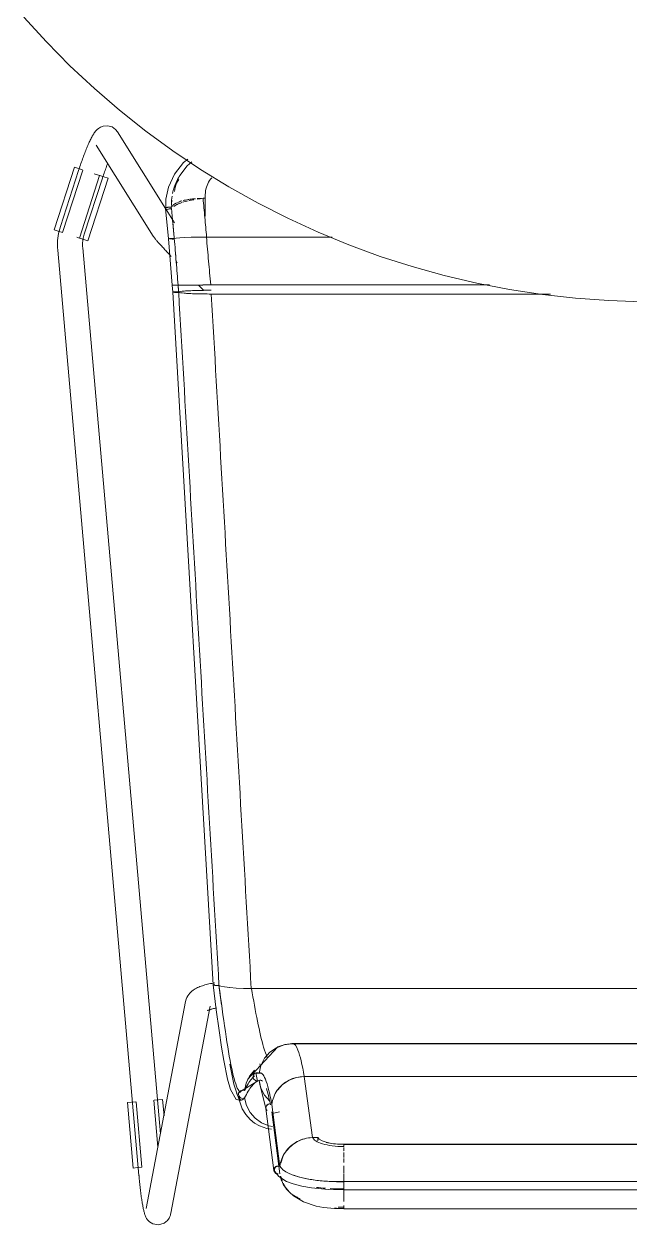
# Model space of a CAD drawing. Header units: millimetres. Extents: x 155927 to 317870, y -36033 to 97293.
# Drawn here: x 218946 to 219236, y 11464 to 12039 of the extents above; entities that cross this region are included whole.
import ezdxf

# ---------------------------------------------------------------- set-up
doc = ezdxf.new("R2010")
doc.units = ezdxf.units.MM
doc.header["$MEASUREMENT"] = 0
doc.layers.add('I-FURN', color=8, linetype='CONTINUOUS', lineweight=9)

msp = doc.modelspace()

# ---------------------------------------------------------------- linework, layer by layer
at = {"layer": 'I-FURN'}
for p, q in [((218945.58, 12042.24), (218956.37, 12030.43)), ((218956.37, 12030.43), (218967.62, 12019.05)), ((218967.62, 12019.05), (218979.32, 12008.14)), ((218979.32, 12008.14), (218991.44, 11997.7)), ((218991.44, 11997.7), (219003.98, 11987.76)), ((218982.2, 11989.61), (218981.29, 11989.04)), ((218983.58, 11990.13), (218982.2, 11989.61)), ((218985.56, 11990.3), (218983.58, 11990.13)), ((218987.79, 11989.71), (218985.56, 11990.3)), ((218989.52, 11988.49), (218987.79, 11989.71)), ((218977.59, 11983.93), (218977.36, 11983.45)), ((218977.82, 11984.38), (218977.59, 11983.93)), ((218978.04, 11984.82), (218977.82, 11984.38)), ((218978.27, 11985.25), (218978.04, 11984.82)), ((218978.5, 11985.66), (218978.27, 11985.25)), ((218978.74, 11986.06), (218978.5, 11985.66)), ((218978.98, 11986.45), (218978.74, 11986.06)), ((218979.24, 11986.84), (218978.98, 11986.45)), ((218979.52, 11987.23), (218979.24, 11986.84)), ((218979.83, 11987.63), (218979.52, 11987.23)), ((218980.2, 11988.06), (218979.83, 11987.63)), ((218980.66, 11988.52), (218980.2, 11988.06)), ((218981.29, 11989.04), (218980.66, 11988.52)), ((218989.52, 11988.49), (218990.41, 11987.37)), ((219013.44, 11950.6), (218990.41, 11987.37)), ((219003.98, 11987.76), (219016.9, 11978.32)), ((218975.18, 11978.41), (218974.92, 11977.77)), ((218975.43, 11979.03), (218975.18, 11978.41)), ((218975.67, 11979.64), (218975.43, 11979.03)), ((218975.92, 11980.24), (218975.67, 11979.64)), ((218976.17, 11980.82), (218975.92, 11980.24)), ((218976.41, 11981.38), (218976.17, 11980.82)), ((218976.65, 11981.92), (218976.41, 11981.38)), ((218976.89, 11982.45), (218976.65, 11981.92)), ((218977.12, 11982.96), (218976.89, 11982.45)), ((218977.36, 11983.45), (218977.12, 11982.96)), ((218980.24, 11981), (219007.55, 11937.41)), ((219016.9, 11978.32), (219030.18, 11969.41)), ((218973.14, 11972.96), (218972.89, 11972.24)), ((218973.4, 11973.68), (218973.14, 11972.96)), ((218973.65, 11974.38), (218973.4, 11973.68)), ((218973.91, 11975.08), (218973.65, 11974.38)), ((218974.16, 11975.77), (218973.91, 11975.08)), ((218974.42, 11976.45), (218974.16, 11975.77)), ((218974.67, 11977.11), (218974.42, 11976.45)), ((218974.92, 11977.77), (218974.67, 11977.11)), ((219022.04, 11972.7), (219017.7, 11967.17)), ((219024.09, 11974.34), (219022.04, 11972.7)), ((219026.12, 11972.99), (219023.77, 11971.03)), ((218960.04, 11940.39), (218969.73, 11970.4)), ((218971.75, 11968.84), (218963.04, 11942.03)), ((218964.08, 11939.09), (218973.77, 11969.09)), ((218969.73, 11970.4), (218971.68, 11969.77)), ((218971.68, 11969.77), (218973.65, 11969.13)), ((218971.9, 11969.3), (218971.75, 11968.84)), ((218972.14, 11970.04), (218971.9, 11969.3)), ((218972.39, 11970.78), (218972.14, 11970.04)), ((218972.64, 11971.51), (218972.39, 11970.78)), ((218972.89, 11972.24), (218972.64, 11971.51)), ((218981.74, 11966.52), (218979.26, 11967.32)), ((218983.73, 11966.85), (218983.5, 11966.16)), ((218983.96, 11967.53), (218983.73, 11966.85)), ((218984.2, 11968.21), (218983.96, 11967.53)), ((218984.43, 11968.88), (218984.2, 11968.21)), ((218984.67, 11969.55), (218984.43, 11968.88)), ((218984.9, 11970.21), (218984.67, 11969.55)), ((218985.14, 11970.85), (218984.9, 11970.21)), ((218985.37, 11971.49), (218985.14, 11970.85)), ((218985.61, 11972.11), (218985.37, 11971.49)), ((219017.7, 11967.17), (219014.8, 11960.85)), ((219023.77, 11971.03), (219020.27, 11966.46)), ((219030.18, 11969.41), (219043.82, 11961.03)), ((218981.84, 11966.49), (218972.15, 11936.48)), ((218974.45, 11938.32), (218983.16, 11965.14)), ((218976.19, 11935.18), (218985.88, 11965.18)), ((218981.96, 11966.45), (218983.93, 11965.81)), ((218983.27, 11965.46), (218983.16, 11965.14)), ((218983.5, 11966.16), (218983.27, 11965.46)), ((218983.93, 11965.81), (218985.88, 11965.18)), ((219014.8, 11960.85), (219013.58, 11955.2)), ((219020.27, 11966.46), (219018.36, 11962.77)), ((219043.82, 11961.03), (219057.77, 11953.21)), ((219013.58, 11955.2), (219013.5, 11949.74)), ((219031.45, 11955.53), (219032.49, 11955.53)), ((219032.44, 11956.77), (219032.44, 11947.02)), ((219014.8, 11936.15), (219013.37, 11950.64)), ((219017.72, 11943.78), (219013.68, 11950.23)), ((219057.77, 11953.21), (219072.03, 11945.96)), ((219072.03, 11945.96), (219086.57, 11939.27)), ((218961.99, 11939.76), (218960.04, 11940.39)), ((218962.18, 11938.71), (218961.98, 11937.59)), ((218963.96, 11939.13), (218961.99, 11939.76)), ((218962.42, 11939.83), (218962.18, 11938.71)), ((218962.71, 11940.93), (218962.42, 11939.83)), ((218963.04, 11942.03), (218962.71, 11940.93)), ((218974.25, 11937.66), (218974.44, 11938.3)), ((218974.44, 11938.3), (218974.45, 11938.32)), ((219086.57, 11939.27), (219101.36, 11933.18)), ((218961.66, 11934.18), (218961.64, 11933.04)), ((218961.64, 11933.04), (218961.67, 11931.89)), ((218961.72, 11935.32), (218961.66, 11934.18)), ((218961.83, 11936.45), (218961.72, 11935.32)), ((218961.98, 11937.59), (218961.83, 11936.45)), ((218972.05, 11936.51), (218970.89, 11936.89)), ((218974.24, 11935.81), (218972.27, 11936.44)), ((218973.64, 11933.08), (218973.65, 11933.74)), ((218973.66, 11932.42), (218973.64, 11933.08)), ((218973.65, 11933.74), (218973.69, 11934.41)), ((218973.71, 11931.76), (218973.66, 11932.42)), ((218973.69, 11934.41), (218973.75, 11935.06)), ((218973.75, 11935.06), (218973.83, 11935.72)), ((218973.83, 11935.72), (218973.95, 11936.37)), ((218973.95, 11936.37), (218974.09, 11937.02)), ((218974.09, 11937.02), (218974.25, 11937.66)), ((218976.19, 11935.18), (218974.24, 11935.81)), ((219007.55, 11937.41), (219007.76, 11937.09)), ((219007.76, 11937.09), (219007.95, 11936.83)), ((219007.95, 11936.83), (219008.12, 11936.6)), ((219008.12, 11936.6), (219008.29, 11936.38)), ((219008.29, 11936.38), (219008.47, 11936.16)), ((219008.47, 11936.16), (219008.66, 11935.93)), ((219008.66, 11935.93), (219008.86, 11935.69)), ((219008.86, 11935.69), (219009.08, 11935.43)), ((219009.08, 11935.43), (219009.31, 11935.17)), ((219009.31, 11935.17), (219009.55, 11934.89)), ((219009.55, 11934.89), (219009.81, 11934.59)), ((219009.81, 11934.59), (219010.08, 11934.28)), ((219010.08, 11934.28), (219010.37, 11933.96)), ((219010.37, 11933.96), (219010.67, 11933.62)), ((219010.67, 11933.62), (219010.99, 11933.27)), ((219010.99, 11933.27), (219011.31, 11932.91)), ((219011.31, 11932.91), (219011.66, 11932.53)), ((219011.66, 11932.53), (219012.01, 11932.14)), ((219012.01, 11932.14), (219012.38, 11931.74)), ((219014.8, 11936.15), (219014.87, 11936.17)), ((219014.86, 11936.17), (219014.8, 11936.15)), ((219016.62, 11913.94), (219014.8, 11936.15)), ((219014.8, 11936.15), (219014.86, 11936.12)), ((219014.86, 11936.12), (219014.8, 11936.15)), ((219015.05, 11936.2), (219014.86, 11936.17)), ((219014.86, 11936.12), (219015.05, 11936.1)), ((219015.05, 11936.1), (219014.86, 11936.12)), ((219015.35, 11936.22), (219015.05, 11936.2)), ((219015.05, 11936.1), (219015.34, 11936.07)), ((219015.34, 11936.07), (219015.05, 11936.1)), ((219015.06, 11936.2), (219015.35, 11936.22)), ((219015.73, 11936.23), (219015.35, 11936.22)), ((219015.35, 11936.22), (219015.74, 11936.23)), ((219015.72, 11936.06), (219016.17, 11936.05)), ((219016.18, 11936.05), (219015.72, 11936.06)), ((219016.19, 11936.24), (219015.73, 11936.23)), ((219015.74, 11936.23), (219016.19, 11936.24)), ((219016.17, 11936.05), (219016.66, 11936.04)), ((219016.67, 11936.04), (219016.18, 11936.05)), ((219016.68, 11936.25), (219016.19, 11936.24)), ((219016.19, 11936.24), (219016.68, 11936.25)), ((219016.66, 11936.04), (219017.16, 11936.04)), ((219017.16, 11936.04), (219016.67, 11936.04)), ((219017.18, 11936.25), (219016.68, 11936.25)), ((219016.68, 11936.25), (219017.18, 11936.25)), ((219017.16, 11936.04), (219017.63, 11936.05)), ((219017.64, 11936.05), (219017.16, 11936.04)), ((219017.65, 11936.24), (219017.18, 11936.25)), ((219017.18, 11936.25), (219017.65, 11936.24)), ((219017.65, 11936.24), (219018.53, 11936.43)), ((219018.54, 11936.43), (219017.65, 11936.24)), ((219018.54, 11936.43), (219020.25, 11936.61)), ((219020.27, 11936.61), (219018.54, 11936.43)), ((219020.27, 11936.61), (219022.71, 11936.76)), ((219022.75, 11936.76), (219020.27, 11936.61)), ((219025.85, 11936.88), (219022.75, 11936.76)), ((219022.75, 11936.76), (219025.78, 11936.87)), ((219025.85, 11936.88), (219029.29, 11936.95)), ((219029.29, 11936.95), (219025.85, 11936.88)), ((219033.15, 11936.98), (219029.38, 11936.95)), ((219029.38, 11936.95), (219033.03, 11936.98)), ((219093.26, 11936.98), (219033.15, 11936.98)), ((219033.15, 11936.98), (219093.26, 11936.98)), ((219101.36, 11933.18), (219116.39, 11927.68)), ((218961.67, 11931.89), (218961.75, 11930.75)), ((218961.75, 11930.75), (218961.75, 11930.71)), ((218961.75, 11930.71), (219000.7, 11487.39)), ((219010.99, 11507.41), (218973.71, 11931.76)), ((219012.38, 11931.74), (219012.76, 11931.33)), ((219012.76, 11931.33), (219013.15, 11930.9)), ((219013.15, 11930.9), (219013.56, 11930.47)), ((219013.56, 11930.47), (219013.97, 11930.02)), ((219013.97, 11930.02), (219014.39, 11929.57)), ((219014.39, 11929.57), (219014.83, 11929.11)), ((219014.83, 11929.11), (219015.27, 11928.63)), ((219015.27, 11928.63), (219015.71, 11928.16)), ((219015.71, 11928.16), (219016.17, 11927.67)), ((219116.39, 11927.68), (219131.62, 11922.79)), ((219018.53, 11925.19), (219019.01, 11924.68)), ((219131.62, 11922.79), (219147.03, 11918.51)), ((219147.03, 11918.51), (219162.61, 11914.85)), ((219162.61, 11914.85), (219178.32, 11911.82)), ((219016.69, 11913.95), (219016.62, 11913.94)), ((219016.62, 11913.94), (219016.69, 11913.94)), ((219016.63, 11913.94), (219016.69, 11913.95)), ((219016.63, 11913.94), (219016.89, 11910.59)), ((219016.7, 11913.94), (219016.63, 11913.94)), ((219016.69, 11913.95), (219016.88, 11913.95)), ((219016.88, 11913.95), (219016.69, 11913.95)), ((219016.69, 11913.94), (219016.88, 11913.94)), ((219016.88, 11913.94), (219016.7, 11913.94)), ((219016.88, 11913.95), (219017.17, 11913.95)), ((219017.17, 11913.95), (219016.88, 11913.95)), ((219017.18, 11913.94), (219016.88, 11913.94)), ((219016.88, 11913.94), (219017.17, 11913.94)), ((219016.97, 11910.61), (219016.9, 11910.59)), ((219036.19, 11578.68), (219016.9, 11910.59)), ((219016.9, 11910.59), (219016.96, 11910.56)), ((219016.96, 11910.56), (219017.15, 11910.53)), ((219017.16, 11910.64), (219016.97, 11910.61)), ((219017.15, 11910.53), (219017.45, 11910.51)), ((219017.45, 11910.66), (219017.16, 11910.64)), ((219017.17, 11913.95), (219017.56, 11913.95)), ((219017.55, 11913.95), (219017.17, 11913.95)), ((219017.17, 11913.94), (219017.56, 11913.94)), ((219017.56, 11913.94), (219017.18, 11913.94)), ((219017.83, 11910.68), (219017.45, 11910.66)), ((219017.45, 11910.51), (219017.83, 11910.49)), ((219018, 11913.95), (219017.55, 11913.95)), ((219017.56, 11913.95), (219018.01, 11913.95)), ((219018.01, 11913.94), (219017.56, 11913.94)), ((219017.56, 11913.94), (219018.01, 11913.94)), ((219018.29, 11910.69), (219017.83, 11910.68)), ((219017.83, 11910.49), (219018.28, 11910.48)), ((219018.49, 11913.95), (219018, 11913.95)), ((219018.01, 11913.95), (219018.5, 11913.95)), ((219018.5, 11913.94), (219018.01, 11913.94)), ((219018.01, 11913.94), (219018.5, 11913.94)), ((219018.28, 11910.48), (219018.77, 11910.47)), ((219018.78, 11910.7), (219018.29, 11910.69)), ((219018.99, 11913.95), (219018.49, 11913.95)), ((219018.5, 11913.95), (219018.99, 11913.95)), ((219019, 11913.94), (219018.5, 11913.94)), ((219018.5, 11913.94), (219019, 11913.94)), ((219018.77, 11910.47), (219019.26, 11910.48)), ((219019.27, 11910.69), (219018.78, 11910.7)), ((219018.99, 11913.95), (219019.46, 11913.95)), ((219019.46, 11913.95), (219018.99, 11913.95)), ((219019.47, 11913.94), (219019, 11913.94)), ((219019, 11913.94), (219019.47, 11913.94)), ((219019.26, 11910.48), (219019.73, 11910.49)), ((219019.74, 11910.69), (219019.27, 11910.69)), ((219019.46, 11913.95), (219020.35, 11913.97)), ((219020.35, 11913.97), (219019.46, 11913.95)), ((219019.73, 11910.49), (219020.62, 11910.28)), ((219020.64, 11910.9), (219019.74, 11910.69)), ((219020.35, 11913.97), (219022.09, 11913.98)), ((219022.1, 11913.98), (219020.35, 11913.97)), ((219020.36, 11913.92), (219022.11, 11913.91)), ((219022.12, 11913.91), (219020.37, 11913.92)), ((219020.62, 11910.28), (219022.37, 11910.08)), ((219022.39, 11911.09), (219020.64, 11910.9)), ((219022.1, 11913.98), (219024.6, 11913.99)), ((219024.6, 11913.99), (219022.1, 11913.98)), ((219022.11, 11913.91), (219024.61, 11913.9)), ((219024.62, 11913.9), (219022.12, 11913.91)), ((219022.37, 11910.08), (219024.87, 11909.92)), ((219024.89, 11911.25), (219022.39, 11911.09)), ((219024.6, 11913.99), (219027.73, 11914)), ((219027.73, 11914), (219024.6, 11913.99)), ((219024.87, 11909.92), (219028, 11909.8)), ((219028.01, 11911.37), (219024.89, 11911.25)), ((219031.3, 11914.01), (219027.73, 11914)), ((219027.74, 11914), (219031.3, 11914.01)), ((219031.3, 11913.88), (219027.74, 11913.89)), ((219027.74, 11913.89), (219031.3, 11913.88)), ((219028, 11909.8), (219031.57, 11909.72)), ((219031.56, 11911.45), (219028.01, 11911.37)), ((219029.29, 11914), (219031.86, 11911.33)), ((219031.3, 11914.01), (219035.09, 11914.01)), ((219035.09, 11914.01), (219031.3, 11914.01)), ((219035.24, 11911.48), (219031.56, 11911.45)), ((219031.57, 11909.72), (219035.35, 11909.69)), ((219035.09, 11914.01), (219168.73, 11914.01)), ((219168.73, 11914.01), (219035.09, 11914.01)), ((219035.35, 11909.69), (219197.95, 11909.69)), ((219197.95, 11909.69), (219035.35, 11909.69)), ((219178.32, 11911.82), (219194.13, 11909.41)), ((219194.13, 11909.41), (219210.04, 11907.64)), ((219210.04, 11907.64), (219225.99, 11906.51)), ((219225.99, 11906.51), (219241.99, 11906.02)), ((219025.57, 11575.31), (219026.1, 11575.76)), ((219026.1, 11575.76), (219026.63, 11576.16)), ((219026.63, 11576.16), (219027.17, 11576.52)), ((219027.17, 11576.52), (219027.71, 11576.84)), ((219027.71, 11576.84), (219028.24, 11577.13)), ((219028.24, 11577.13), (219028.8, 11577.4)), ((219028.8, 11577.4), (219029.36, 11577.66)), ((219029.36, 11577.66), (219029.93, 11577.89)), ((219029.93, 11577.89), (219030.51, 11578.11)), ((219030.51, 11578.11), (219031.1, 11578.32)), ((219031.1, 11578.32), (219031.7, 11578.51)), ((219031.7, 11578.51), (219032.32, 11578.69)), ((219032.32, 11578.69), (219032.95, 11578.87)), ((219032.95, 11578.87), (219033.59, 11579.03)), ((219033.59, 11579.03), (219034.25, 11579.18)), ((219034.25, 11579.18), (219034.92, 11579.32)), ((219034.92, 11579.32), (219035.6, 11579.46)), ((219035.6, 11579.46), (219036.29, 11579.58)), ((219036.25, 11578.73), (219036.19, 11578.68)), ((219036.19, 11578.68), (219036.25, 11578.73)), ((219036.19, 11578.68), (219037.74, 11566.82)), ((219036.29, 11579.58), (219037, 11579.7)), ((219036.43, 11578.78), (219036.72, 11578.82)), ((219036.73, 11578.82), (219036.44, 11578.78)), ((219036.75, 11578.53), (219036.45, 11578.57)), ((219036.46, 11578.57), (219036.75, 11578.53)), ((219036.72, 11578.82), (219037.1, 11578.86)), ((219037.11, 11578.86), (219036.73, 11578.82)), ((219036.75, 11578.53), (219037.14, 11578.5)), ((219037.14, 11578.5), (219036.75, 11578.53)), ((219037.14, 11578.5), (219037.59, 11578.47)), ((219037.59, 11578.47), (219037.14, 11578.5)), ((219037.59, 11578.47), (219038.09, 11578.47)), ((219038.08, 11578.47), (219037.59, 11578.47)), ((219038.58, 11578.47), (219038.08, 11578.47)), ((219038.09, 11578.47), (219038.58, 11578.47)), ((219038.58, 11578.47), (219039.05, 11578.49)), ((219039.05, 11578.49), (219038.58, 11578.47)), ((219039.96, 11578.09), (219039.05, 11578.49)), ((219039.05, 11578.49), (219039.96, 11578.09)), ((219041.69, 11577.72), (219039.96, 11578.09)), ((219039.96, 11578.09), (219041.7, 11577.72)), ((219044.17, 11577.41), (219041.7, 11577.72)), ((219041.7, 11577.72), (219044.2, 11577.41)), ((219047.25, 11577.17), (219044.2, 11577.41)), ((219044.2, 11577.41), (219047.3, 11577.17)), ((219050.77, 11577.02), (219047.3, 11577.17)), ((219047.3, 11577.17), (219050.84, 11577.02)), ((219054.53, 11576.96), (219050.83, 11577.02)), ((219050.84, 11577.02), (219054.6, 11576.96)), ((219054.6, 11576.96), (219438, 11576.96)), ((219438, 11576.96), (219054.6, 11576.96)), ((219023, 11570.83), (219004.18, 11471.54)), ((219023, 11570.83), (219023.25, 11571.82)), ((219023.25, 11571.82), (219023.62, 11572.71)), ((219023.62, 11572.71), (219024.06, 11573.5)), ((219024.06, 11573.5), (219024.54, 11574.19)), ((219024.54, 11574.19), (219025.05, 11574.79)), ((219025.05, 11574.79), (219025.57, 11575.31)), ((219015.97, 11469.3), (219034.79, 11568.6)), ((219033.57, 11566.37), (219033.59, 11566.38)), ((219033.59, 11566.38), (219033.66, 11566.42)), ((219033.66, 11566.42), (219033.75, 11566.47)), ((219033.75, 11566.47), (219033.9, 11566.55)), ((219033.9, 11566.55), (219034.1, 11566.63)), ((219034.1, 11566.63), (219034.33, 11566.73)), ((219034.33, 11566.73), (219034.6, 11566.83)), ((219034.6, 11566.83), (219034.9, 11566.94)), ((219034.9, 11566.94), (219035.24, 11567.04)), ((219035.24, 11567.04), (219035.6, 11567.15)), ((219035.6, 11567.15), (219036, 11567.26)), ((219036, 11567.26), (219036.42, 11567.37)), ((219036.42, 11567.37), (219036.87, 11567.47)), ((219036.87, 11567.47), (219037.34, 11567.57)), ((219037.34, 11567.57), (219037.83, 11567.67)), ((219037.74, 11566.82), (219039.1, 11556.89)), ((219039.1, 11556.89), (219040.28, 11548.87)), ((219040.28, 11548.87), (219041.32, 11542.56)), ((219052.74, 11533.34), (219067.34, 11549.04)), ((219066.55, 11548.62), (219063.41, 11546.45)), ((219063.42, 11546.44), (219066.55, 11548.61)), ((219066.24, 11548.44), (219070.7, 11550.17)), ((219066.55, 11548.61), (219070.12, 11549.98)), ((219070.12, 11549.98), (219066.55, 11548.62)), ((219067.34, 11549.04), (219069.26, 11549.74)), ((219073.91, 11550.46), (219070.12, 11549.98)), ((219070.12, 11549.98), (219073.91, 11550.45)), ((219070.7, 11550.17), (219074.45, 11550.61)), ((219073.91, 11550.46), (219418.7, 11550.46)), ((219418.7, 11550.46), (219073.91, 11550.46)), ((219113.36, 11550.61), (219074.45, 11550.61)), ((219418.16, 11550.61), (219113.36, 11550.61)), ((219041.32, 11542.56), (219043.12, 11533.54)), ((219060.91, 11543.58), (219059.15, 11540.18)), ((219059.16, 11540.18), (219060.91, 11543.57)), ((219063.41, 11546.45), (219060.91, 11543.58)), ((219060.91, 11543.57), (219063.42, 11546.44)), ((219044.3, 11540.76), (219046.2, 11531.1)), ((219056.08, 11537.85), (219053.67, 11535.01)), ((219053.69, 11535.01), (219056.08, 11537.85)), ((219055.42, 11534.71), (219055.49, 11535.2)), ((219055.48, 11535.2), (219055.42, 11534.71)), ((219055.67, 11535.66), (219055.48, 11535.2)), ((219055.49, 11535.2), (219055.68, 11535.66)), ((219055.97, 11536.07), (219055.67, 11535.66)), ((219055.68, 11535.66), (219055.97, 11536.07)), ((219055.97, 11536.07), (219056.35, 11536.38)), ((219056.35, 11536.38), (219055.97, 11536.07)), ((219056.35, 11536.38), (219056.8, 11536.58)), ((219056.8, 11536.58), (219056.35, 11536.38)), ((219056.45, 11536.43), (219059.33, 11536.48)), ((219056.75, 11536.57), (219057.58, 11532.68)), ((219057.29, 11536.67), (219056.8, 11536.58)), ((219056.8, 11536.58), (219057.3, 11536.66)), ((219057.79, 11536.63), (219057.29, 11536.67)), ((219057.3, 11536.66), (219057.79, 11536.63)), ((219057.79, 11536.63), (219058.26, 11536.46)), ((219058.26, 11536.47), (219057.79, 11536.63)), ((219059.15, 11540.18), (219058.26, 11536.47)), ((219043.12, 11533.54), (219044.52, 11528.54)), ((219046.2, 11531.1), (219050.19, 11519.38)), ((219048.62, 11527.15), (219058.01, 11532.86)), ((219051.25, 11528.08), (219052.04, 11531.69)), ((219052.03, 11531.69), (219051.25, 11528.08)), ((219053.67, 11535.01), (219052.03, 11531.69)), ((219052.04, 11531.69), (219053.68, 11535.01)), ((219055.49, 11534.22), (219055.42, 11534.71)), ((219055.42, 11534.71), (219055.48, 11534.22)), ((219055.48, 11534.22), (219055.67, 11533.76)), ((219055.68, 11533.76), (219055.49, 11534.22)), ((219055.67, 11533.76), (219055.97, 11533.36)), ((219055.97, 11533.36), (219055.68, 11533.76)), ((219056.35, 11533.05), (219055.97, 11533.36)), ((219055.97, 11533.36), (219056.35, 11533.04)), ((219056.8, 11532.84), (219056.35, 11533.05)), ((219056.35, 11533.04), (219056.8, 11532.84)), ((219057.3, 11532.76), (219056.8, 11532.84)), ((219056.8, 11532.84), (219057.29, 11532.76)), ((219057.29, 11532.76), (219057.79, 11532.8)), ((219057.79, 11532.8), (219057.3, 11532.76)), ((219058.26, 11532.96), (219057.79, 11532.8)), ((219057.79, 11532.8), (219058.26, 11532.96)), ((219058.26, 11532.96), (219059.15, 11529.25)), ((219058.62, 11531.11), (219058.29, 11532.98)), ((219061.59, 11519.5), (219058.62, 11531.11)), ((219069.52, 11530.99), (219067.03, 11528.25)), ((219072.63, 11533.06), (219069.52, 11530.99)), ((219076.18, 11534.38), (219072.63, 11533.06)), ((219079.95, 11534.86), (219076.18, 11534.38)), ((219083.81, 11505.58), (219079.95, 11534.86)), ((219079.95, 11534.86), (219412.66, 11534.86)), ((219412.66, 11534.86), (219079.95, 11534.86)), ((219007.93, 11523.53), (219010, 11523.71)), ((219010, 11523.71), (219012.04, 11523.89)), ((219012.73, 11516), (219012.04, 11523.89)), ((219044.52, 11528.54), (219047.29, 11523.9)), ((219047.29, 11523.9), (219049.48, 11523.37)), ((219048.48, 11526.78), (219048.42, 11526.29)), ((219048.42, 11526.29), (219048.5, 11525.81)), ((219048.43, 11526.29), (219048.49, 11526.78)), ((219048.5, 11525.81), (219048.43, 11526.29)), ((219048.67, 11527.24), (219048.48, 11526.78)), ((219048.49, 11526.78), (219048.67, 11527.24)), ((219048.7, 11525.36), (219048.5, 11525.81)), ((219048.5, 11525.81), (219048.69, 11525.35)), ((219048.67, 11527.24), (219048.96, 11527.64)), ((219048.96, 11527.64), (219048.67, 11527.24)), ((219048.69, 11525.35), (219048.99, 11524.96)), ((219049, 11524.96), (219048.7, 11525.36)), ((219048.96, 11527.64), (219049.34, 11527.96)), ((219049.33, 11527.96), (219048.96, 11527.64)), ((219048.99, 11524.96), (219049.38, 11524.65)), ((219049.39, 11524.65), (219049, 11524.96)), ((219049.78, 11528.17), (219049.33, 11527.96)), ((219049.34, 11527.96), (219049.79, 11528.17)), ((219049.38, 11524.65), (219049.84, 11524.46)), ((219049.84, 11524.46), (219049.39, 11524.65)), ((219049.48, 11523.37), (219050.39, 11523.67)), ((219050.28, 11528.26), (219049.78, 11528.17)), ((219049.79, 11528.17), (219050.28, 11528.26)), ((219050.33, 11524.38), (219049.84, 11524.46)), ((219049.84, 11524.46), (219050.33, 11524.38)), ((219050.28, 11528.26), (219050.78, 11528.23)), ((219050.78, 11528.23), (219050.28, 11528.26)), ((219050.78, 11528.23), (219051.25, 11528.08)), ((219051.25, 11528.08), (219050.78, 11528.23)), ((219051.3, 11524.59), (219050.83, 11524.43)), ((219050.83, 11524.42), (219051.3, 11524.59)), ((219051.3, 11524.59), (219052.21, 11520.96)), ((219059.15, 11529.25), (219060.91, 11525.85)), ((219060.91, 11525.85), (219063.41, 11522.98)), ((218995.13, 11522.41), (218997.17, 11522.59)), ((218997.89, 11491), (218995.13, 11522.41)), ((218997.17, 11522.59), (218999.24, 11522.77)), ((219002.12, 11491.37), (218999.36, 11522.78)), ((219007.81, 11523.52), (219009.78, 11501.04)), ((219050.19, 11519.38), (219052, 11516.56)), ((219052.21, 11520.96), (219053.95, 11517.64)), ((219061.62, 11520.28), (219061.56, 11519.81)), ((219061.56, 11519.81), (219061.62, 11519.34)), ((219065.43, 11489.8), (219061.57, 11519.58)), ((219061.81, 11520.72), (219061.62, 11520.28)), ((219061.62, 11519.34), (219061.81, 11518.9)), ((219062.11, 11521.1), (219061.81, 11520.72)), ((219061.81, 11518.9), (219062.1, 11518.51)), ((219062.49, 11521.4), (219062.11, 11521.1)), ((219062.94, 11521.6), (219062.49, 11521.4)), ((219063.43, 11521.67), (219062.94, 11521.6)), ((219063.93, 11521.64), (219063.43, 11521.67)), ((219064.4, 11521.48), (219068.24, 11491.78)), ((219068.27, 11488.24), (219064.42, 11517.93)), ((219064.55, 11517.15), (219068.04, 11517.84)), ((219052, 11516.56), (219054, 11514.32)), ((219053.95, 11517.64), (219056.43, 11514.81)), ((219054, 11514.32), (219056.16, 11512.54)), ((219056.16, 11512.54), (219058.43, 11511.2)), ((219056.43, 11514.81), (219059.51, 11512.64)), ((219059.51, 11512.64), (219063.02, 11511.24)), ((219058.43, 11511.2), (219062.03, 11509.9)), ((219062.03, 11509.9), (219064.3, 11509.61)), ((219063.02, 11511.24), (219064.77, 11510.87)), ((219064.77, 11510.87), (219063.03, 11511.25)), ((219086.52, 11505.65), (219083.81, 11505.58)), ((219086.52, 11505.65), (219086.52, 11503.98)), ((219087.16, 11504.79), (219086.52, 11505.65)), ((219086.52, 11505.63), (219086.52, 11503.98)), ((219088.51, 11504), (219087.16, 11504.79)), ((219090.5, 11503.33), (219088.51, 11504)), ((219092.99, 11502.82), (219090.5, 11503.33)), ((219095.84, 11502.5), (219092.99, 11502.82)), ((219098.88, 11502.39), (219095.84, 11502.5)), ((219393.73, 11502.39), (219098.88, 11502.39)), ((219098.88, 11502.33), (219393.73, 11502.33)), ((219098.88, 11499.2), (219098.88, 11500.8)), ((219098.88, 11499.15), (219098.88, 11499)), ((219098.88, 11496.02), (219098.88, 11498.48)), ((219098.88, 11493.65), (219098.88, 11495.49)), ((218999.93, 11491.17), (218997.89, 11491)), ((219002, 11491.36), (218999.93, 11491.17)), ((219065.78, 11489.3), (219067.67, 11486.92)), ((219067.49, 11494.21), (219067.81, 11491.77)), ((219098.88, 11488.47), (219098.88, 11492.03)), ((219000.72, 11487.23), (219000.7, 11487.39)), ((219000.78, 11486.48), (219000.72, 11487.23)), ((219000.85, 11485.73), (219000.78, 11486.48)), ((219000.93, 11484.98), (219000.85, 11485.73)), ((219001, 11484.24), (219000.93, 11484.98)), ((219001.08, 11483.5), (219001, 11484.24)), ((219001.15, 11482.76), (219001.08, 11483.5)), ((219067.67, 11486.92), (219071.5, 11484.61)), ((219069.81, 11483.81), (219071.14, 11481.54)), ((219071.5, 11484.61), (219074.67, 11483.42)), ((219074.21, 11487.76), (219077.64, 11486.66)), ((219074.67, 11483.42), (219078.71, 11482.34)), ((219077.64, 11486.66), (219082.08, 11485.69)), ((219082.08, 11485.69), (219086.09, 11485.1)), ((219086.09, 11485.1), (219092.65, 11484.57)), ((219092.65, 11484.57), (219098.88, 11484.49)), ((219098.88, 11488.27), (219098.88, 11484.46)), ((219098.88, 11484.46), (219098.88, 11488.27)), ((219393.73, 11484.49), (219098.88, 11484.49)), ((219098.88, 11480.53), (219098.88, 11484.38)), ((219098.88, 11484.38), (219098.88, 11484.16)), ((219098.88, 11484.16), (219098.88, 11483.82)), ((219098.88, 11483.82), (219098.88, 11483.41)), ((219098.88, 11483.41), (219098.88, 11482.93)), ((219001.23, 11482.04), (219001.15, 11482.76)), ((219001.32, 11481.32), (219001.23, 11482.04)), ((219001.4, 11480.61), (219001.32, 11481.32)), ((219001.48, 11479.91), (219001.4, 11480.61)), ((219001.57, 11479.22), (219001.48, 11479.91)), ((219001.66, 11478.55), (219001.57, 11479.22)), ((219001.74, 11477.88), (219001.66, 11478.55)), ((219001.83, 11477.24), (219001.74, 11477.88)), ((219071.14, 11481.54), (219072.81, 11479.47)), ((219072.81, 11479.47), (219074.79, 11477.63)), ((219074.79, 11477.63), (219079.5, 11474.76)), ((219078.71, 11482.34), (219083.43, 11481.47)), ((219083.43, 11481.47), (219091.32, 11480.68)), ((219091.32, 11480.68), (219098.88, 11480.53)), ((219098.88, 11482.93), (219098.88, 11482.43)), ((219098.88, 11482.43), (219098.88, 11481.94)), ((219098.88, 11481.94), (219098.88, 11481.49)), ((219098.88, 11481.49), (219098.88, 11481.1)), ((219098.88, 11481.1), (219098.88, 11480.79)), ((219098.88, 11480.79), (219098.88, 11480.6)), ((219098.88, 11480.77), (219098.88, 11477.75)), ((219098.88, 11477.76), (219098.88, 11480.77)), ((219098.88, 11480.6), (219098.88, 11480.53)), ((219098.88, 11480.53), (219393.73, 11480.53)), ((219098.88, 11475.01), (219098.88, 11477.59)), ((219001.92, 11476.6), (219001.83, 11477.24)), ((219002.01, 11475.98), (219001.92, 11476.6)), ((219002.1, 11475.38), (219002.01, 11475.98)), ((219002.2, 11474.79), (219002.1, 11475.38)), ((219002.29, 11474.22), (219002.2, 11474.79)), ((219002.38, 11473.67), (219002.29, 11474.22)), ((219002.47, 11473.14), (219002.38, 11473.67)), ((219002.57, 11472.63), (219002.47, 11473.14)), ((219002.66, 11472.13), (219002.57, 11472.63)), ((219002.76, 11471.65), (219002.66, 11472.13)), ((219079.5, 11474.76), (219085.65, 11472.74)), ((219085.65, 11472.74), (219089.15, 11472.09)), ((219089.15, 11472.09), (219094.36, 11471.57)), ((219098.88, 11471.51), (219098.88, 11472.98)), ((219002.86, 11471.19), (219002.76, 11471.65)), ((219002.95, 11470.75), (219002.86, 11471.19)), ((219003.05, 11470.32), (219002.95, 11470.75)), ((219003.16, 11469.91), (219003.05, 11470.32)), ((219003.27, 11469.51), (219003.16, 11469.91)), ((219003.38, 11469.11), (219003.27, 11469.51)), ((219003.51, 11468.72), (219003.38, 11469.11)), ((219003.65, 11468.31), (219003.51, 11468.72)), ((219003.82, 11467.88), (219003.65, 11468.31)), ((219004.03, 11467.41), (219003.82, 11467.88)), ((219004.34, 11466.85), (219004.03, 11467.41)), ((219004.81, 11466.15), (219004.34, 11466.85)), ((219005.67, 11465.24), (219004.81, 11466.15)), ((219014.41, 11465.87), (219015.16, 11466.95)), ((219015.16, 11466.95), (219015.53, 11467.75)), ((219015.53, 11467.75), (219015.75, 11468.37)), ((219015.75, 11468.37), (219015.88, 11468.89)), ((219015.88, 11468.89), (219015.97, 11469.3)), ((219094.36, 11471.57), (219098.88, 11471.49)), ((219098.88, 11471.66), (219098.88, 11471.49)), ((219098.88, 11471.49), (219393.73, 11471.49)), ((219007.32, 11464.2), (219005.67, 11465.24)), ((219010.08, 11463.71), (219007.32, 11464.2)), ((219012.83, 11464.55), (219010.08, 11463.71)), ((219012.83, 11464.55), (219014.41, 11465.87))]:
    msp.add_line(p, q, dxfattribs=at)
for centre, major_axis, ratio, start_param, end_param in [((219080.08, 11519.79), (15.78, 0), 0.955139, 1.579038, 2.545717), ((219080.08, 11519.79), (15.78, 0), 0.955139, 2.787556, 3.029056), ((219080.08, 11519.79), (15.78, 0), 0.955139, 2.545839, 2.787386), ((219063.52, 11519.81), (1.96, 0), 0.955139, 1.359855, 3.903556), ((219098.88, 11487.24), (0, 15.75), 0.000004, 0.290246, 0.472486), ((219098.88, 11475.77), (12.4, 0), 0.287441, 4.492176, 4.712389)]:
    msp.add_ellipse(centre, major_axis=major_axis, ratio=ratio, start_param=start_param, end_param=end_param, dxfattribs=at)
for points in [[(219024.71, 11971.86), (219025.14, 11972.27), (219025.59, 11972.66), (219026.06, 11973.04)], [(219016.24, 11952.73), (219016.26, 11953.99), (219016.35, 11955.25), (219016.54, 11956.49)], [(219025.09, 11955.06), (219025.94, 11955.18), (219026.82, 11955.3), (219027.73, 11955.36)], [(219030.03, 11955.29), (219029.55, 11955.24), (219029.09, 11955.18), (219028.62, 11955.11)], [(219028.67, 11955.43), (219029.57, 11955.49), (219030.5, 11955.52), (219031.45, 11955.53)], [(219033.15, 11936.98), (219032.84, 11940.11), (219032.25, 11946.36), (219031.71, 11952.5), (219031.45, 11955.53)], [(219032.49, 11955.53), (219032.45, 11956.03), (219032.43, 11956.54), (219032.44, 11957.05)], [(219016.21, 11951.19), (219016.36, 11951.59), (219016.92, 11952.34), (219018.07, 11953.04), (219018.76, 11953.36)], [(219017.65, 11936.24), (219017.41, 11938.76), (219016.93, 11943.8), (219016.45, 11948.75), (219016.21, 11951.19)], [(219016.44, 11954.7), (219016.33, 11953.82), (219016.31, 11952.92), (219016.32, 11952.02)], [(219018.8, 11952.5), (219018.16, 11952.19), (219017.76, 11951.87), (219017.43, 11951.55)], [(219021.22, 11953.47), (219020.41, 11953.2), (219019.6, 11952.92), (219019.04, 11952.62)], [(219019.21, 11953.56), (219019.8, 11953.81), (219020.46, 11954.04), (219021.19, 11954.25)], [(219024.26, 11954.31), (219023.34, 11954.1), (219022.39, 11953.87), (219021.54, 11953.62)], [(219017.62, 11936.24), (219017.39, 11938.55), (219017.16, 11940.86), (219016.93, 11943.14)], [(219017.65, 11936.24), (219017.95, 11932.53), (219018.56, 11925.11), (219019.16, 11917.67), (219019.46, 11913.95)], [(219034.06, 11925.5), (219033.71, 11929.33), (219033.37, 11933.15), (219033.03, 11936.98)], [(219035.09, 11914.01), (219034.74, 11917.84), (219034.4, 11921.67), (219034.06, 11925.5)], [(219019.73, 11910.49), (219019.69, 11911.06), (219019.6, 11912.22), (219019.51, 11913.37), (219019.46, 11913.95)], [(219019.74, 11910.69), (219019.7, 11911.23), (219019.61, 11912.31), (219019.52, 11913.4), (219019.47, 11913.94)], [(219019.73, 11910.49), (219022.95, 11855.08), (219029.39, 11744.32), (219035.83, 11633.72), (219039.05, 11578.49)], [(219044.94, 11743.2), (219041.74, 11798.66), (219038.55, 11854.17), (219035.35, 11909.69)], [(219054.53, 11576.96), (219051.33, 11632.32), (219048.13, 11687.74), (219044.94, 11743.2)], [(219040.26, 11569.12), (219039.86, 11572.22), (219039.46, 11575.35), (219039.07, 11578.48)], [(219074.45, 11550.61), (219074.27, 11550.61), (219074.09, 11550.56), (219073.91, 11550.45)], [(219058.82, 11539.53), (219058.76, 11539.99), (219058.71, 11540.46), (219058.65, 11540.93)], [(219064.4, 11521.48), (219063.38, 11526.98), (219061.33, 11535.05), (219059.29, 11537.01), (219058.26, 11536.46)], [(219059.9, 11532.54), (219059.35, 11533.11), (219058.81, 11533.25), (219058.26, 11532.96)], [(219063.77, 11521.27), (219063.11, 11524.4), (219062.46, 11527.31), (219061.8, 11529.04)], [(219083.81, 11505.58), (219082.51, 11505.54), (219080.01, 11505.18), (219076.41, 11503.77), (219073.27, 11501.58), (219070.74, 11498.74), (219068.97, 11495.4), (219068.39, 11493.02), (219068.24, 11491.78)], [(219098.88, 11501.27), (219096.98, 11501.29), (219093.25, 11501.56), (219088.45, 11502.52), (219085.13, 11503.91), (219084.18, 11505.01), (219084.06, 11505.57)], [(219090.5, 11503.28), (219092.56, 11502.73), (219095.27, 11502.45), (219098.04, 11502.36)], [(219068.71, 11493.3), (219069.02, 11494.68), (219069.52, 11496.05), (219070.22, 11497.31)], [(219074.04, 11487.82), (219072.58, 11488.39), (219070.11, 11489.66), (219068.8, 11491.06), (219068.45, 11491.79)], [(219069.33, 11484.9), (219069.08, 11485.55), (219068.91, 11486.23), (219068.77, 11486.92)], [(219090.07, 11481.3), (219088.59, 11481.41), (219087.14, 11481.56), (219085.73, 11481.74)], [(219098.88, 11481.06), (219096.66, 11481.02), (219094.46, 11481.05), (219092.28, 11481.17)], [(219098.88, 11471.58), (219097.3, 11471.58), (219095.8, 11471.65), (219094.37, 11471.79)]]:
    msp.add_open_spline(points, degree=3, dxfattribs=at)
for points, knots in [([(219016.79, 11957.77), (219017.23, 11959.89), (219018.24, 11962.96), (219019.87, 11965.73), (219020.46, 11966.6)], [0.1763318, 0.1763318, 0.1763318, 0.1763318, 0.3333333, 0.408557, 0.408557, 0.408557, 0.408557]), ([(219019.74, 11964.53), (219019.4, 11963.95), (219018.38, 11962.09), (219017.88, 11960.11), (219017.66, 11958.74)], [0.6175454, 0.6175454, 0.6175454, 0.6175454, 0.6666667, 0.7702374, 0.7702374, 0.7702374, 0.7702374]), ([(219032.49, 11955.53), (219032.28, 11957.91), (219032.91, 11961.52), (219034.84, 11964.51), (219035.6, 11965.42)], [0, 0, 0, 0, 0.3333333, 0.5, 0.5, 0.5, 0.5]), ([(219013.42, 11950.79), (219013.44, 11950.81), (219013.49, 11950.86), (219013.59, 11950.93), (219013.78, 11951.03), (219014.11, 11951.13), (219014.5, 11951.21), (219014.86, 11951.24), (219015.23, 11951.26), (219015.68, 11951.25), (219016.03, 11951.22), (219016.21, 11951.19)], [0.5555556, 0.5555556, 0.5555556, 0.5555556, 0.5833333, 0.6180556, 0.6527778, 0.7222222, 0.7916667, 0.8263889, 0.8611111, 0.9305556, 1, 1, 1, 1]), ([(219016.31, 11950.46), (219016.09, 11950.47), (219015.6, 11950.46), (219014.85, 11950.38), (219014.18, 11950.23), (219013.75, 11950.05), (219013.6, 11949.93), (219013.56, 11949.89)], [-1, -1, -1, -1, -0.90625, -0.8125, -0.71875, -0.625, -0.5625, -0.5625, -0.5625, -0.5625]), ([(219021.86, 11954.43), (219022.6, 11954.62), (219023.57, 11954.81), (219024.58, 11954.99), (219024.75, 11955.01)], [0.5392675, 0.5392675, 0.5392675, 0.5392675, 0.6666667, 0.6919643, 0.6919643, 0.6919643, 0.6919643]), ([(219026.92, 11954.85), (219026.24, 11954.73), (219025.53, 11954.59), (219024.81, 11954.44), (219024.76, 11954.43)], [-0.75897092, -0.75897092, -0.75897092, -0.75897092, -0.66666667, -0.65913821, -0.65913821, -0.65913821, -0.65913821]), ([(219018.14, 11929.94), (219018.28, 11928.3), (219018.72, 11922.97), (219019.16, 11917.63), (219019.47, 11913.94)], [0.2766114, 0.2766114, 0.2766114, 0.2766114, 0.5, 1, 1, 1, 1]), ([(219016.89, 11910.59), (219016.9, 11910.6), (219017.03, 11910.63), (219017.43, 11910.66), (219017.82, 11910.68), (219018.28, 11910.69), (219018.77, 11910.7), (219019.27, 11910.7), (219019.59, 11910.69), (219019.74, 11910.69)], [-0.5, -0.5, -0.5, -0.5, -0.375, -0.3125, -0.25, -0.1875, -0.125, -0.0625, 0, 0, 0, 0]), ([(219019.73, 11910.49), (219019.51, 11910.48), (219019.02, 11910.47), (219018.39, 11910.48), (219017.92, 11910.49), (219017.51, 11910.5), (219017.06, 11910.53), (219016.9, 11910.57), (219016.89, 11910.59)], [-1, -1, -1, -1, -0.90625, -0.8125, -0.765625, -0.71875, -0.625, -0.501507, -0.501507, -0.501507, -0.501507]), ([(219035.35, 11909.69), (219034.08, 11909.69), (219031.53, 11909.71), (219027.92, 11909.79), (219024.76, 11909.91), (219021.4, 11910.13), (219020.01, 11910.34), (219019.73, 11910.49)], [-1, -1, -1, -1, -0.833333, -0.666667, -0.5, -0.333333, 0, 0, 0, 0]), ([(219019.74, 11910.69), (219020.03, 11910.83), (219021.42, 11911.04), (219024.77, 11911.26), (219027.93, 11911.38), (219031.49, 11911.46), (219034, 11911.48), (219035.24, 11911.48)], [-1, -1, -1, -1, -0.6666667, -0.5, -0.3333333, -0.1666667, -0.003964, -0.003964, -0.003964, -0.003964]), ([(219049.42, 11527.19), (219049.01, 11527.39), (219047.59, 11528.99), (219045.15, 11537.29), (219042.1, 11555.72), (219040.07, 11570.94), (219039.05, 11578.49)], [0.1500589, 0.1500589, 0.1500589, 0.1500589, 0.25, 0.5, 0.75, 1, 1, 1, 1]), ([(219062.22, 11543.98), (219061.63, 11545.23), (219060.06, 11549.61), (219057.52, 11560.79), (219055.58, 11571.57), (219054.6, 11576.96)], [0.3479681, 0.3479681, 0.3479681, 0.3479681, 0.5, 0.75, 1, 1, 1, 1]), ([(219079.95, 11534.86), (219078.94, 11540.59), (219077.11, 11548.23), (219075.28, 11550.61), (219074.45, 11550.61)], [0, 0, 0, 0, 0.5, 0.9107153, 0.9107153, 0.9107153, 0.9107153]), ([(219056.13, 11535.21), (219055.67, 11534.81), (219054.05, 11533.14), (219052.42, 11530.48), (219051.25, 11528.08)], [0.3036932, 0.3036932, 0.3036932, 0.3036932, 0.5, 1, 1, 1, 1]), ([(219057.58, 11532.68), (219056.65, 11532.21), (219054.55, 11530.42), (219052.46, 11526.99), (219051.3, 11524.59)], [0.0974617, 0.0974617, 0.0974617, 0.0974617, 0.5, 1, 1, 1, 1]), ([(219051.3, 11524.59), (219050.28, 11523.03), (219049.02, 11523.26), (219047.76, 11526.17), (219047.53, 11526.8)], [0, 0, 0, 0, 0.25, 0.3070827, 0.3070827, 0.3070827, 0.3070827]), ([(219071.45, 11499.16), (219072.84, 11501), (219075.65, 11503.31), (219079.03, 11504.79), (219080.28, 11505.03)], [-0.6390766, -0.6390766, -0.6390766, -0.6390766, -0.3333333, -0.1666667, -0.1666667, -0.1666667, -0.1666667]), ([(219067.39, 11491.96), (219067.25, 11491.96), (219067.02, 11491.93), (219066.73, 11491.84), (219066.47, 11491.74), (219066.15, 11491.54), (219065.83, 11491.23), (219065.6, 11490.86), (219065.46, 11490.51), (219065.41, 11490.19), (219065.41, 11489.92), (219065.44, 11489.66), (219065.52, 11489.41), (219065.63, 11489.16), (219065.82, 11488.86), (219066.15, 11488.55), (219066.54, 11488.34), (219066.9, 11488.24), (219067.16, 11488.2), (219067.32, 11488.19), (219067.39, 11488.19)], [0.1111111, 0.1111111, 0.1111111, 0.1111111, 0.1666667, 0.1944444, 0.2222222, 0.2777778, 0.3333333, 0.3888889, 0.4444444, 0.4791667, 0.5138889, 0.5486111, 0.5833333, 0.6180556, 0.6527778, 0.7222222, 0.7916667, 0.8263889, 0.8611111, 0.8888889, 0.8888889, 0.8888889, 0.8888889]), ([(219067.48, 11488.21), (219067.32, 11488.22), (219067.03, 11488.26), (219066.64, 11488.4), (219066.23, 11488.66), (219065.78, 11489.18), (219065.52, 11490.04), (219065.75, 11490.83), (219066.15, 11491.36), (219066.53, 11491.68), (219066.84, 11491.82), (219066.99, 11491.87)], [-0.875, -0.875, -0.875, -0.875, -0.8125, -0.765625, -0.71875, -0.625, -0.5, -0.375, -0.3125, -0.25, -0.1875, -0.1875, -0.1875, -0.1875]), ([(219068.48, 11487.03), (219068.64, 11486.3), (219069.2, 11484.42), (219070.74, 11481.59), (219072.42, 11479.76), (219073.37, 11478.98)], [0.0634811, 0.0634811, 0.0634811, 0.0634811, 0.1666667, 0.3333333, 0.5, 0.5, 0.5, 0.5]), ([(219098.88, 11484.46), (219096.53, 11484.42), (219091.88, 11484.49), (219085.03, 11485.12), (219078.92, 11486.21), (219075.71, 11487.22), (219074.22, 11487.76)], [0.0000052, 0.0000052, 0.0000052, 0.0000052, 0.1666667, 0.3333333, 0.5, 0.6602535, 0.6602535, 0.6602535, 0.6602535]), ([(219074.17, 11478.36), (219074.9, 11477.83), (219076.15, 11477.11), (219077.48, 11476.48), (219078, 11476.28)], [0.5455526, 0.5455526, 0.5455526, 0.5455526, 0.6666667, 0.739481, 0.739481, 0.739481, 0.739481])]:
    msp.add_open_spline(points, degree=3, knots=knots, dxfattribs=at)

doc.saveas('drawing.dxf')
